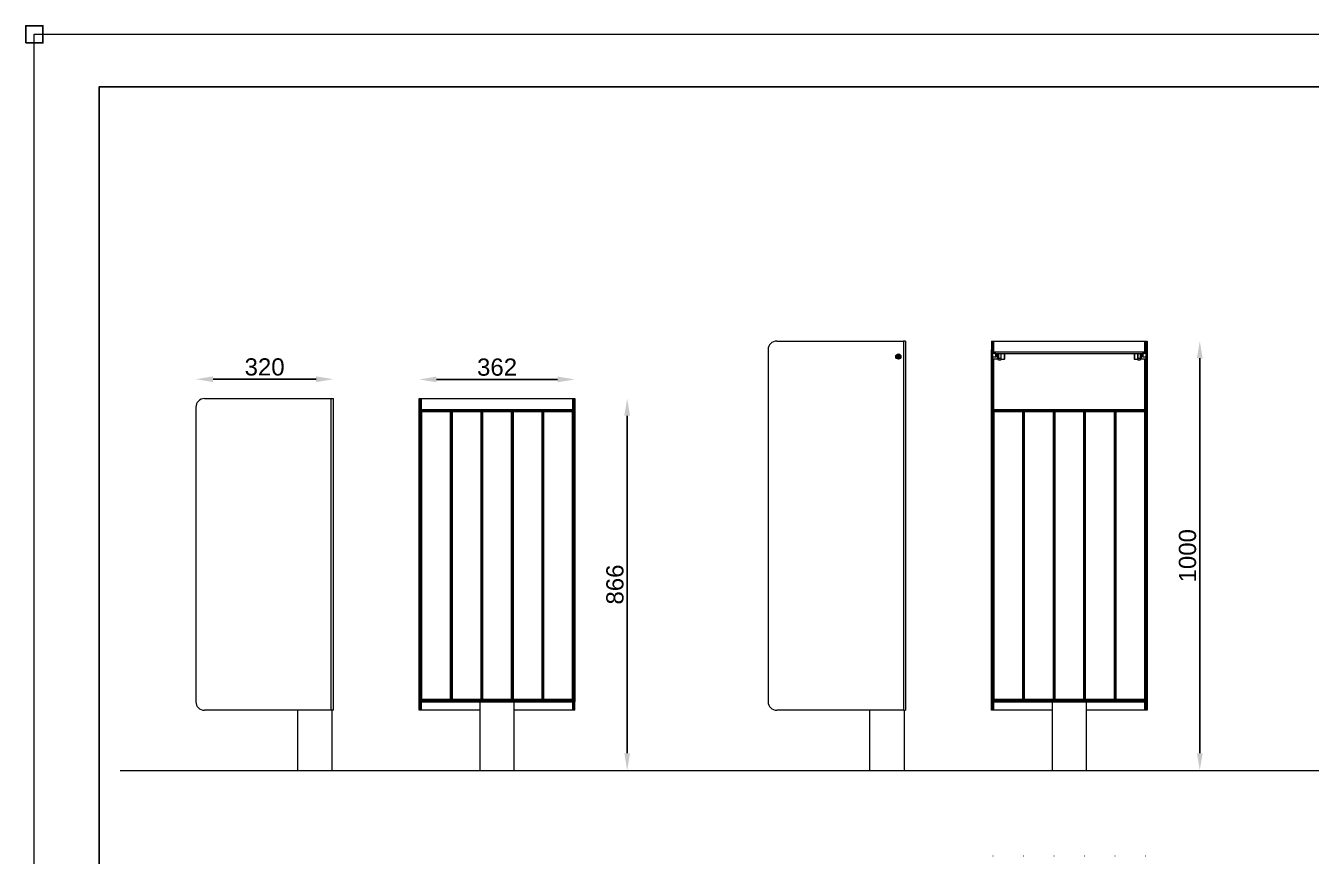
# Model space of a CAD drawing. Header units: millimetres. Extents: x -1511 to 5721, y -19897 to 4144.
# Drawn here: x -20 to 2972, y 2209 to 4144 of the extents above; entities that cross this region are included whole.
import ezdxf

# ---------------------------------------------------------------- set-up
doc = ezdxf.new("R2010")
doc.units = ezdxf.units.MM
doc.linetypes.add('INCONTINUOUS', pattern=[200000.001, 200000, -0.001])
for name, color, linetype in [('KOTY', 3, 'INCONTINUOUS'), ('OBRYSOVA', 7, 'Continuous'), ('POSTAVY ATD', 8, 'Continuous')]:
    doc.layers.add(name, color=color, linetype=linetype)
doc.layers.add('Nekreslit', color=6, linetype='Continuous', plot=False)
doc.styles.get("Standard").update_dxf_attribs({"font": 'arial.ttf'})
doc.dimstyles.new('PROFI_CSN', dxfattribs={"dimscale": 0, "dimtxt": 3.5, "dimasz": 3, "dimexe": 1, "dimexo": 0, "dimgap": 1.5, "dimtad": 1, "dimlfac": -1, "dimdsep": 46, "dimtxsty": 'Standard', "dimcen": 0, "dimdle": 1, "dimclrd": 256, "dimclre": 256, "dimclrt": 256, "dimadec": 0, "dimazin": 0, "dimtfac": 0.6, "dimtmove": 0, "dimatfit": 1, "dimfxl": 1, "dimtolj": 1, "dimarcsym": 0})

# ---------------------------------------------------------------- blocks, each defined once
blk = doc.blocks.new('*D9')
at = {"layer": 'DEFPOINTS', "color": 0, "transparency": 16777216}
for p in [(1258, 3275), (1379.9, 3275), (1117, 2409)]:
    blk.add_point(p, dxfattribs=at)
at = {"layer": 'KOTY', "color": 7, "lineweight": -2, "transparency": 16777216}
blk.add_line((1379.9, 2449), (1379.9, 3235), dxfattribs=at)
at = {"layer": 'KOTY', "color": 7, "transparency": 16777216}
for points in [[(1373.2, 3235), (1386.6, 3235), (1379.9, 3275)], [(1373.2, 2449), (1386.6, 2449), (1379.9, 2409)]]:
    blk.add_solid(points, dxfattribs=at)
at = {"layer": 'KOTY', "color": 7, "lineweight": 15, "transparency": 16777216, "insert": (1351.5, 2842), "char_height": 40, "attachment_point": 5, "rotation": 90}
blk.add_mtext('\\A1;866', dxfattribs=at)
blk = doc.blocks.new('*D27')
at = {"layer": 'DEFPOINTS', "color": 0, "transparency": 16777216}
for p in [(696, 3320.2), (696, 3275), (376, 3255)]:
    blk.add_point(p, dxfattribs=at)
at = {"layer": 'KOTY', "color": 7, "lineweight": -2, "transparency": 16777216}
blk.add_line((416, 3320.2), (656, 3320.2), dxfattribs=at)
at = {"layer": 'KOTY', "color": 7, "transparency": 16777216}
for points in [[(416, 3326.8), (416, 3313.5), (376, 3320.2)], [(656, 3326.8), (656, 3313.5), (696, 3320.2)]]:
    blk.add_solid(points, dxfattribs=at)
at = {"layer": 'KOTY', "color": 7, "lineweight": 15, "transparency": 16777216, "insert": (536, 3348.6), "char_height": 40, "attachment_point": 5}
blk.add_mtext('\\A1;320', dxfattribs=at)
blk = doc.blocks.new('*D28')
at = {"layer": 'DEFPOINTS', "color": 0, "transparency": 16777216}
for p in [(1258, 3319.7), (896, 3275), (1258, 3275)]:
    blk.add_point(p, dxfattribs=at)
at = {"layer": 'KOTY', "color": 7, "lineweight": -2, "transparency": 16777216}
blk.add_line((936, 3319.7), (1218, 3319.7), dxfattribs=at)
at = {"layer": 'KOTY', "color": 7, "transparency": 16777216}
for points in [[(936, 3326.3), (936, 3313), (896, 3319.7)], [(1218, 3326.3), (1218, 3313), (1258, 3319.7)]]:
    blk.add_solid(points, dxfattribs=at)
at = {"layer": 'KOTY', "color": 7, "lineweight": 15, "transparency": 16777216, "insert": (1077, 3348.1), "char_height": 40, "attachment_point": 5}
blk.add_mtext('\\A1;362', dxfattribs=at)
blk = doc.blocks.new('*D29')
at = {"layer": 'DEFPOINTS', "color": 0, "transparency": 16777216}
for p in [(2590, 3409), (2449, 2409), (2712.6, 2409)]:
    blk.add_point(p, dxfattribs=at)
at = {"layer": 'KOTY', "color": 7, "lineweight": -2, "transparency": 16777216}
blk.add_line((2712.6, 3369), (2712.6, 2449), dxfattribs=at)
at = {"layer": 'KOTY', "color": 7, "transparency": 16777216}
for points in [[(2706, 3369), (2719.3, 3369), (2712.6, 3409)], [(2706, 2449), (2719.3, 2449), (2712.6, 2409)]]:
    blk.add_solid(points, dxfattribs=at)
at = {"layer": 'KOTY', "color": 7, "lineweight": 15, "transparency": 16777216, "insert": (2684.2, 2909), "char_height": 40, "attachment_point": 5, "rotation": 90}
blk.add_mtext('\\A1;1000', dxfattribs=at)

msp = doc.modelspace()

# ---------------------------------------------------------------- linework, layer by layer
at = {"color": 7, "linetype": 'Continuous', "lineweight": 15}
for p, q in [((1708, 3389), (1708, 2569)), ((1728, 3409), (2023, 3409)), ((2023, 3409), (2023, 2549)), ((2028, 3409), (2023, 3409)), ((2028, 3409), (2028, 2549)), ((2228, 3409), (2228, 3389)), ((2228, 3409), (2231, 3409)), ((2228, 2569), (2228, 3389)), ((2228, 3389), (2231, 3389)), ((2231, 3389), (2231, 3409)), ((2231, 3409), (2233, 3409)), ((2231, 2569), (2231, 3389)), ((2233, 3409), (2585, 3409)), ((2235, 3380), (2235, 3383)), ((2237, 3383), (2235, 3383)), ((2237, 3380), (2237, 3383)), ((2581, 3383), (2237, 3383)), ((2581, 3380), (2581, 3383)), ((2583, 3383), (2581, 3383)), ((2583, 3380), (2583, 3383)), ((2585, 3409), (2587, 3409)), ((2587, 3409), (2590, 3409)), ((2587, 3409), (2587, 3389)), ((2587, 3389), (2590, 3389)), ((2587, 3389), (2587, 2569)), ((2590, 3409), (2590, 3389)), ((2590, 3389), (2590, 2569)), ((2011, 3375.3), (2009, 3374.1)), ((2009, 3374.1), (2009, 3371.8)), ((2009, 3371.8), (2011, 3370.7)), ((2013, 3374.1), (2011, 3375.3)), ((2011, 3370.7), (2013, 3371.8)), ((2013, 3371.8), (2013, 3374.1)), ((2235, 3380), (2231, 3380)), ((2231, 3372), (2238, 3372)), ((2231, 3367.5), (2241.5, 3367.5)), ((2235, 3380), (2237, 3380)), ((2237, 3380), (2581, 3380)), ((2239, 3379), (2238, 3380)), ((2238, 3372), (2238, 3380)), ((2238, 3372), (2239, 3373)), ((2239, 3373), (2239, 3379)), ((2241.5, 3378.5), (2239, 3378.5)), ((2242.5, 3377.5), (2241.5, 3378.5)), ((2241.5, 3367.5), (2241.5, 3378.5)), ((2241.5, 3367.5), (2242.5, 3368.5)), ((2242.5, 3380), (2242.5, 3366)), ((2242.5, 3366), (2243.5, 3366)), ((2243.5, 3380), (2243.5, 3366)), ((2243.5, 3366), (2244.5, 3366)), ((2244.5, 3380), (2244.5, 3368.7)), ((2249.5, 3368.7), (2244.5, 3368.7)), ((2244.5, 3368.7), (2244.5, 3365)), ((2244.5, 3365), (2249.5, 3365)), ((2249.5, 3380), (2249.5, 3368.7)), ((2249.5, 3368.7), (2249.5, 3365)), ((2249.5, 3366), (2250.5, 3366)), ((2250.5, 3366), (2250.5, 3380)), ((2257.7, 3379.5), (2250.5, 3379.5)), ((2250.5, 3366.5), (2257.7, 3366.5)), ((2567.5, 3379.5), (2560.3, 3379.5)), ((2560.3, 3366.5), (2567.5, 3366.5)), ((2567.5, 3380), (2567.5, 3366)), ((2567.5, 3366), (2568.5, 3366)), ((2568.5, 3380), (2568.5, 3368.7)), ((2573.5, 3368.7), (2568.5, 3368.7)), ((2568.5, 3368.7), (2568.5, 3365)), ((2568.5, 3365), (2573.5, 3365)), ((2573.5, 3380), (2573.5, 3368.7)), ((2573.5, 3368.7), (2573.5, 3365)), ((2573.5, 3366), (2574.5, 3366)), ((2574.5, 3366), (2574.5, 3380)), ((2574.5, 3366), (2575.5, 3366)), ((2575.5, 3366), (2575.5, 3380)), ((2576.5, 3378.5), (2575.5, 3377.5)), ((2575.5, 3368.5), (2576.5, 3367.5)), ((2579, 3378.5), (2576.5, 3378.5)), ((2576.5, 3378.5), (2576.5, 3367.5)), ((2576.5, 3367.5), (2587, 3367.5)), ((2580, 3380), (2579, 3379)), ((2579, 3379), (2579, 3373)), ((2579, 3373), (2580, 3372)), ((2580, 3380), (2580, 3372)), ((2580, 3372), (2587, 3372)), ((2581, 3380), (2583, 3380)), ((2587, 3380), (2583, 3380)), ((396, 3275), (691, 3275)), ((691, 2549), (691, 3275)), ((691, 3275), (696, 3275)), ((696, 2549), (696, 3275)), ((896, 3255), (896, 3275)), ((896, 3275), (899, 3275)), ((899, 3255), (899, 3275)), ((899, 3275), (901, 3275)), ((901, 3275), (1253, 3275)), ((1253, 3275), (1255, 3275)), ((1255, 3275), (1258, 3275)), ((1255, 3275), (1255, 3255)), ((1258, 3275), (1258, 3255)), ((376, 3255), (376, 2569)), ((896, 2569), (896, 3255)), ((896, 3255), (899, 3255)), ((899, 2569), (899, 3255)), ((1255, 3249), (899, 3249)), ((1255, 3246), (899, 3246)), ((899, 3238), (900, 3237.9)), ((900, 2574), (900, 3244)), ((902, 3244), (900, 3244)), ((902, 2574), (902, 3244)), ((968, 3244), (902, 3244)), ((968, 3244), (968, 2574)), ((970, 3244), (968, 3244)), ((970, 3244), (970, 2574)), ((971, 2574), (971, 3244)), ((973, 3244), (971, 3244)), ((973, 2574), (973, 3244)), ((1039, 3244), (973, 3244)), ((1039, 3244), (1039, 2574)), ((1041, 3244), (1039, 3244)), ((1041, 3244), (1041, 2574)), ((1042, 2574), (1042, 3244)), ((1044, 3244), (1042, 3244)), ((1044, 2574), (1044, 3244)), ((1110, 3244), (1044, 3244)), ((1110, 3244), (1110, 2574)), ((1112, 3244), (1110, 3244)), ((1112, 3244), (1112, 2574)), ((1113, 2574), (1113, 3244)), ((1115, 3244), (1113, 3244)), ((1115, 2574), (1115, 3244)), ((1181, 3244), (1115, 3244)), ((1181, 3244), (1181, 2574)), ((1183, 3244), (1181, 3244)), ((1183, 3244), (1183, 2574)), ((1184, 2574), (1184, 3244)), ((1186, 3244), (1184, 3244)), ((1186, 2574), (1186, 3244)), ((1252, 3244), (1186, 3244)), ((1252, 3244), (1252, 2574)), ((1254, 3244), (1252, 3244)), ((1254, 3244), (1254, 2574)), ((1254, 3237.9), (1255, 3238)), ((1255, 3255), (1258, 3255)), ((1255, 3255), (1255, 2569)), ((1258, 3255), (1258, 2569)), ((2587, 3249), (2231, 3249)), ((2587, 3246), (2231, 3246)), ((2231, 3238), (2232, 3237.9)), ((2232, 2574), (2232, 3244)), ((2234, 3244), (2232, 3244)), ((2234, 2574), (2234, 3244)), ((2300, 3244), (2234, 3244)), ((2300, 3244), (2300, 2574)), ((2302, 3244), (2300, 3244)), ((2302, 3244), (2302, 2574)), ((2303, 2574), (2303, 3244)), ((2305, 3244), (2303, 3244)), ((2305, 2574), (2305, 3244)), ((2371, 3244), (2305, 3244)), ((2371, 3244), (2371, 2574)), ((2373, 3244), (2371, 3244)), ((2373, 3244), (2373, 2574)), ((2374, 2574), (2374, 3244)), ((2376, 3244), (2374, 3244)), ((2376, 2574), (2376, 3244)), ((2442, 3244), (2376, 3244)), ((2442, 3244), (2442, 2574)), ((2444, 3244), (2442, 3244)), ((2444, 3244), (2444, 2574)), ((2445, 2574), (2445, 3244)), ((2447, 3244), (2445, 3244)), ((2447, 2574), (2447, 3244)), ((2513, 3244), (2447, 3244)), ((2513, 3244), (2513, 2574)), ((2515, 3244), (2513, 3244)), ((2515, 3244), (2515, 2574)), ((2516, 2574), (2516, 3244)), ((2518, 3244), (2516, 3244)), ((2518, 2574), (2518, 3244)), ((2584, 3244), (2518, 3244)), ((2584, 3244), (2584, 2574)), ((2586, 3244), (2584, 3244)), ((2586, 3244), (2586, 2574)), ((2586, 3237.9), (2587, 3238)), ((900, 3230.1), (899, 3230)), ((899, 3209), (900, 3209)), ((970, 3209), (971, 3209)), ((1041, 3209), (1042, 3209)), ((1112, 3209), (1113, 3209)), ((1183, 3209), (1184, 3209)), ((1255, 3230), (1254, 3230.1)), ((1254, 3209), (1255, 3209)), ((2232, 3230.1), (2231, 3230)), ((2231, 3209), (2232, 3209)), ((2302, 3209), (2303, 3209)), ((2373, 3209), (2374, 3209)), ((2444, 3209), (2445, 3209)), ((2515, 3209), (2516, 3209)), ((2587, 3230), (2586, 3230.1)), ((2586, 3209), (2587, 3209)), ((900, 2609), (899, 2609)), ((971, 2609), (970, 2609)), ((1042, 2609), (1041, 2609)), ((1113, 2609), (1112, 2609)), ((1184, 2609), (1183, 2609)), ((1255, 2609), (1254, 2609)), ((2232, 2609), (2231, 2609)), ((2303, 2609), (2302, 2609)), ((2374, 2609), (2373, 2609)), ((2445, 2609), (2444, 2609)), ((2516, 2609), (2515, 2609)), ((2587, 2609), (2586, 2609)), ((899, 2588), (900, 2587.9)), ((900, 2580.1), (899, 2580)), ((902, 2574), (900, 2574)), ((968, 2574), (902, 2574)), ((970, 2574), (968, 2574)), ((973, 2574), (971, 2574)), ((1039, 2574), (973, 2574)), ((1041, 2574), (1039, 2574)), ((1044, 2574), (1042, 2574)), ((1110, 2574), (1044, 2574)), ((1112, 2574), (1110, 2574)), ((1115, 2574), (1113, 2574)), ((1181, 2574), (1115, 2574)), ((1183, 2574), (1181, 2574)), ((1186, 2574), (1184, 2574)), ((1252, 2574), (1186, 2574)), ((1254, 2574), (1252, 2574)), ((1254, 2587.9), (1255, 2588)), ((1255, 2580), (1254, 2580.1)), ((2231, 2588), (2232, 2587.9)), ((2232, 2580.1), (2231, 2580)), ((2234, 2574), (2232, 2574)), ((2300, 2574), (2234, 2574)), ((2302, 2574), (2300, 2574)), ((2305, 2574), (2303, 2574)), ((2371, 2574), (2305, 2574)), ((2373, 2574), (2371, 2574)), ((2376, 2574), (2374, 2574)), ((2442, 2574), (2376, 2574)), ((2444, 2574), (2442, 2574)), ((2447, 2574), (2445, 2574)), ((2513, 2574), (2447, 2574)), ((2515, 2574), (2513, 2574)), ((2518, 2574), (2516, 2574)), ((2584, 2574), (2518, 2574)), ((2586, 2574), (2584, 2574)), ((2586, 2587.9), (2587, 2588)), ((2587, 2580), (2586, 2580.1)), ((691, 2549), (396, 2549)), ((613, 2409), (613, 2549)), ((696, 2549), (691, 2549)), ((693, 2409), (693, 2549)), ((899, 2569), (896, 2569)), ((896, 2549), (896, 2569)), ((899, 2549), (896, 2549)), ((899, 2572), (1255, 2572)), ((899, 2549), (899, 2569)), ((899, 2569), (1255, 2569)), ((901, 2549), (899, 2549)), ((1037, 2549), (901, 2549)), ((1037, 2569), (1037, 2409)), ((1117, 2409), (1117, 2569)), ((1253, 2549), (1117, 2549)), ((1255, 2549), (1253, 2549)), ((1258, 2569), (1255, 2569)), ((1255, 2569), (1255, 2549)), ((1258, 2549), (1255, 2549)), ((1258, 2549), (1258, 2569)), ((2023, 2549), (1728, 2549)), ((1945, 2409), (1945, 2549)), ((2023, 2549), (2028, 2549)), ((2025, 2409), (2025, 2549)), ((2228, 2549), (2228, 2569)), ((2231, 2569), (2228, 2569)), ((2231, 2549), (2228, 2549)), ((2231, 2572), (2587, 2572)), ((2231, 2569), (2587, 2569)), ((2231, 2549), (2231, 2569)), ((2233, 2549), (2231, 2549)), ((2369, 2549), (2233, 2549)), ((2369, 2569), (2369, 2409)), ((2449, 2409), (2449, 2569)), ((2585, 2549), (2449, 2549)), ((2587, 2549), (2585, 2549)), ((2590, 2569), (2587, 2569)), ((2587, 2569), (2587, 2549)), ((2590, 2549), (2587, 2549)), ((2590, 2569), (2590, 2549)), ((2232, 2209), (2231, 2209)), ((2303, 2209), (2302, 2209)), ((2374, 2209), (2373, 2209)), ((2445, 2209), (2444, 2209)), ((2516, 2209), (2515, 2209)), ((2587, 2209), (2586, 2209))]:
    msp.add_line(p, q, dxfattribs=at)
at = {"color": 8, "linetype": 'Continuous', "lineweight": 15}
for p, q in [((2233, 3380), (2233, 3409)), ((2585, 3380), (2585, 3409)), ((2233, 3249), (2233, 3367.5)), ((2257.7, 3366.5), (2257.7, 3379.5)), ((2560.3, 3379.5), (2560.3, 3366.5)), ((2585, 3249), (2585, 3367.5)), ((901, 3249), (901, 3275)), ((1253, 3275), (1253, 3249)), ((900, 3244), (899, 3244)), ((971, 3244), (970, 3244)), ((1042, 3244), (1041, 3244)), ((1113, 3244), (1112, 3244)), ((1184, 3244), (1183, 3244)), ((1255, 3244), (1254, 3244)), ((2232, 3244), (2231, 3244)), ((2303, 3244), (2302, 3244)), ((2374, 3244), (2373, 3244)), ((2445, 3244), (2444, 3244)), ((2516, 3244), (2515, 3244)), ((2587, 3244), (2586, 3244)), ((899, 2574), (900, 2574)), ((970, 2574), (971, 2574)), ((1041, 2574), (1042, 2574)), ((1112, 2574), (1113, 2574)), ((1183, 2574), (1184, 2574)), ((1254, 2574), (1255, 2574)), ((2231, 2574), (2232, 2574)), ((2302, 2574), (2303, 2574)), ((2373, 2574), (2374, 2574)), ((2444, 2574), (2445, 2574)), ((2515, 2574), (2516, 2574)), ((2586, 2574), (2587, 2574)), ((901, 2549), (901, 2569)), ((1253, 2569), (1253, 2549)), ((2233, 2549), (2233, 2569)), ((2585, 2549), (2585, 2569))]:
    msp.add_line(p, q, dxfattribs=at)
at = {"color": 7, "linetype": 'Continuous', "lineweight": 15}
for radius in [6, 5.52, 3.32]:
    msp.add_circle((2011, 3373), radius, dxfattribs=at)
for centre, radius, start, end in [((1728, 3389), 20, 90, 180), ((2257.7, 3378.7), 0.8, 0, 90), ((2257.7, 3367.3), 0.8, 270, 0), ((2560.3, 3378.7), 0.8, 90, 180), ((2560.3, 3367.3), 0.8, 180, 270), ((396, 3255), 20, 90, 180), ((396, 2569), 20, 180, 270), ((1728, 2569), 20, 180, 270)]:
    msp.add_arc(centre, radius, start, end, dxfattribs=at)
for points, knots in [([(2250.5, 3366.5), (2250.5, 3366.6), (2250.5, 3366.8), (2250.5, 3368.3), (2250.5, 3370.4), (2250.5, 3373), (2250.5, 3375.6), (2250.5, 3377.7), (2250.5, 3379.2), (2250.5, 3379.4), (2250.5, 3379.5)], [0, 0, 0, 0, 0.125, 0.25, 0.375, 0.5, 0.625, 0.75, 0.875, 1, 1, 1, 1]), ([(2258.5, 3367.3), (2258.5, 3367.4), (2258.5, 3367.5), (2258.5, 3368.2), (2258.5, 3368.9), (2258.5, 3369.8), (2258.5, 3371.2), (2258.5, 3373), (2258.5, 3374.8), (2258.5, 3376.1), (2258.5, 3377.1), (2258.5, 3377.8), (2258.5, 3378.5), (2258.5, 3378.6), (2258.5, 3378.7)], [0, 0, 0, 0, 0.119729, 0.184181, 0.250001, 0.31582, 0.380272, 0.5, 0.619728, 0.68418, 0.749999, 0.815819, 0.880271, 1, 1, 1, 1]), ([(2559.5, 3378.7), (2559.5, 3378.6), (2559.5, 3378.5), (2559.5, 3377.8), (2559.5, 3377.1), (2559.5, 3376.1), (2559.5, 3374.8), (2559.5, 3373), (2559.5, 3371.2), (2559.5, 3369.8), (2559.5, 3368.9), (2559.5, 3368.2), (2559.5, 3367.5), (2559.5, 3367.4), (2559.5, 3367.3)], [0, 0, 0, 0, 0.119729, 0.184181, 0.250001, 0.31582, 0.380272, 0.5, 0.619728, 0.68418, 0.749999, 0.815819, 0.880271, 1, 1, 1, 1]), ([(2567.5, 3379.5), (2567.5, 3379.4), (2567.5, 3379.2), (2567.5, 3377.7), (2567.5, 3375.6), (2567.5, 3373), (2567.5, 3370.4), (2567.5, 3368.3), (2567.5, 3366.8), (2567.5, 3366.6), (2567.5, 3366.5)], [0, 0, 0, 0, 0.125, 0.25, 0.375, 0.5, 0.625, 0.75, 0.875, 1, 1, 1, 1])]:
    msp.add_open_spline(points, degree=3, knots=knots, dxfattribs=at)
at = {"layer": 'Nekreslit', "color": 4, "lineweight": 15}
msp.add_lwpolyline([(5700.6, 0), (0, 0), (0, 4123.6), (5700.6, 4123.6)], close=True, dxfattribs=at)
at = {"layer": 'Nekreslit'}
msp.add_lwpolyline([(150.6, 151.1), (4190.6, 151.1), (4190.6, 4001.1), (150.6, 4001.1)], close=True, dxfattribs=at)
at = {"layer": 'OBRYSOVA'}
msp.add_lwpolyline([(-20, 4103.6), (20, 4103.6), (20, 4143.6), (-20, 4143.6)], close=True, dxfattribs=at)
at = {"layer": 'POSTAVY ATD', "color": 9, "lineweight": 15}
msp.add_line((199.7, 2409), (4140, 2409), dxfattribs=at)

# ---------------------------------------------------------------- dimensions: what is measured, and where the dimension line sits
at = {"layer": 'KOTY', "lineweight": 15}
for base, p1, p2, picture, middle in [((2712.6, 2409), (2590, 3409), (2449, 2409), '*D29', (2712.6, 2909)), ((1379.9, 3275), (1117, 2409), (1258, 3275), '*D9', (1379.9, 2842))]:
    dim = msp.add_linear_dim(base=base, p1=p1, p2=p2, angle=90, dimstyle='PROFI_CSN', override={"dimscale": 1, "dimtxt": 40, "dimasz": 40, "dimgap": 8, "dimdec": 0, "dimlfac": 1, "dimrnd": 1, "dimse1": 1, "dimse2": 1, "dimclrd": 7, "dimclre": 3, "dimclrt": 7, "dimtdec": 0}, dxfattribs=at)
    dim.commit()
    dim.dimension.update_dxf_attribs({"geometry": picture, "text_midpoint": middle, "dimtype": 160})
for base, p1, p2, picture, middle in [((696, 3320.2), (376, 3255), (696, 3275), '*D27', (536, 3348.6)), ((1258, 3319.7), (896, 3275), (1258, 3275), '*D28', (1077, 3348.1))]:
    dim = msp.add_linear_dim(base=base, p1=p1, p2=p2, dimstyle='PROFI_CSN', override={"dimscale": 1, "dimtxt": 40, "dimasz": 40, "dimgap": 8, "dimdec": 0, "dimlfac": 1, "dimrnd": 1, "dimse1": 1, "dimse2": 1, "dimclrd": 7, "dimclre": 3, "dimclrt": 7, "dimtdec": 0}, dxfattribs=at)
    dim.commit()
    dim.dimension.update_dxf_attribs({"geometry": picture, "text_midpoint": middle})

doc.saveas('drawing.dxf')
